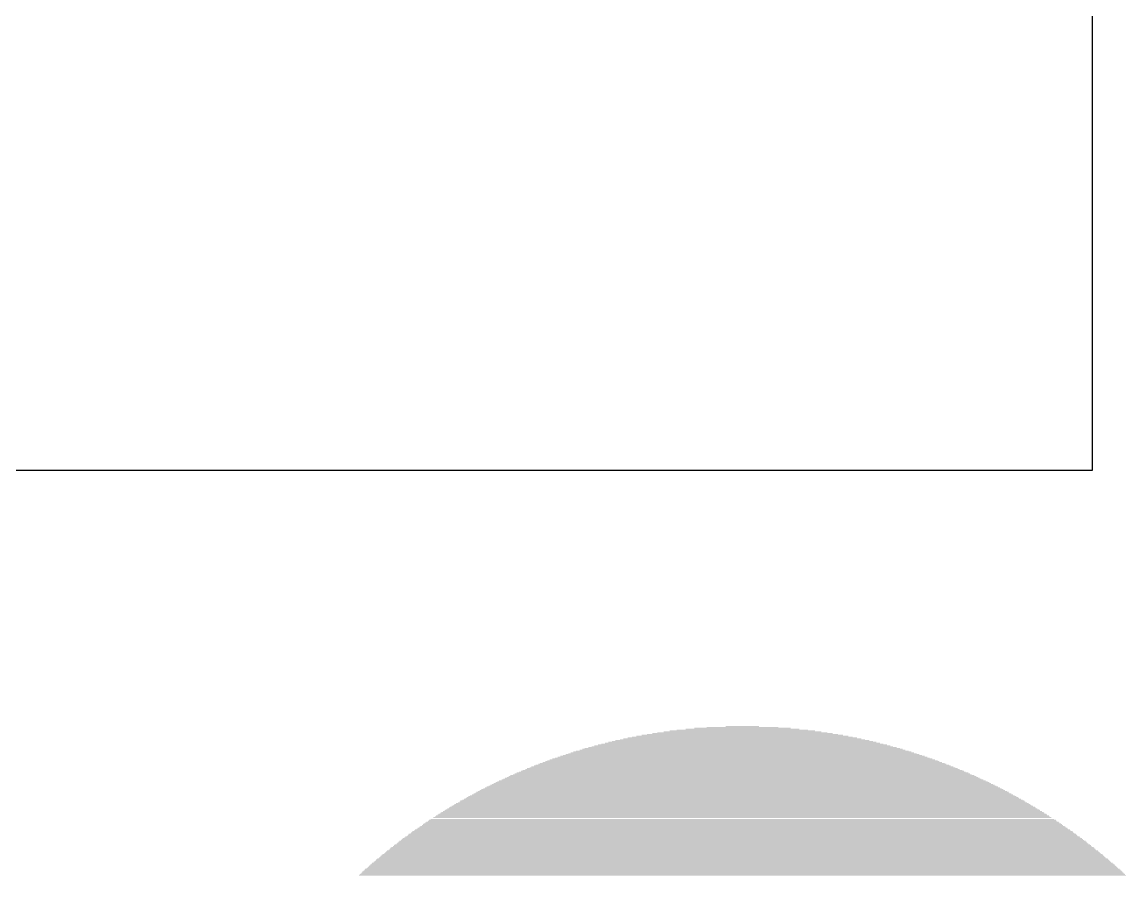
# Model space of a CAD drawing. Extents: x -0.79 to 6.6, y -0.46 to 8.18.
# Drawn here: x 4.8856 to 5.1377, y 0.9026 to 1.0974 of the extents above; entities that cross this region are included whole.
import ezdxf

# ---------------------------------------------------------------- set-up
doc = ezdxf.new("R2010")
doc.units = 0
doc.layers.add('21', color=253, linetype='CONTINUOUS')

# ---------------------------------------------------------------- blocks, each defined once
blk = doc.blocks.new('RECT')
blk.add_solid([(-0.5, -0.5), (0.5, -0.5), (-0.5, 0.5), (0.5, 0.5)])

msp = doc.modelspace()

# ---------------------------------------------------------------- linework, layer by layer
at = {"layer": '21'}
for p, q in [((5.13, 2.465), (5.13, 0.995)), ((5.13, 0.995), (2.81, 0.995))]:
    msp.add_line(p, q, dxfattribs=at)

# ---------------------------------------------------------------- block references
at = {"layer": '21', "yscale": 0.0002}
for p, xscale in [((5.0501, 0.93535), 0.036), ((5.0501, 0.93555), 0.0332), ((5.0501, 0.93575), 0.03), ((5.0501, 0.93595), 0.026), ((5.0501, 0.93615), 0.022), ((5.0501, 0.93635), 0.0164), ((5.0501, 0.93655), 0.0076), ((5.0501, 0.93295), 0.0612), ((5.0501, 0.93315), 0.0596), ((5.0501, 0.93335), 0.058), ((5.0501, 0.93355), 0.056), ((5.0501, 0.93375), 0.0544), ((5.0501, 0.93395), 0.0524), ((5.0501, 0.93415), 0.0504), ((5.0501, 0.93435), 0.0484), ((5.0501, 0.93455), 0.046), ((5.0501, 0.93475), 0.0436), ((5.0501, 0.93495), 0.0412), ((5.0501, 0.93515), 0.0388), ((5.0501, 0.93035), 0.0796), ((5.0501, 0.93055), 0.0784), ((5.0501, 0.93075), 0.0772), ((5.0501, 0.93095), 0.076), ((5.0501, 0.93115), 0.0744), ((5.0501, 0.93135), 0.0732), ((5.0501, 0.93155), 0.072), ((5.0501, 0.93175), 0.0704), ((5.0501, 0.93195), 0.0688), ((5.0501, 0.93215), 0.0676), ((5.0501, 0.93235), 0.066), ((5.0501, 0.93255), 0.0644), ((5.0501, 0.93275), 0.0628), ((5.0501, 0.92795), 0.0932), ((5.0501, 0.92815), 0.0924), ((5.0501, 0.92835), 0.0912), ((5.0501, 0.92855), 0.09), ((5.0501, 0.92875), 0.0892), ((5.0501, 0.92895), 0.088), ((5.0501, 0.92915), 0.0868), ((5.0501, 0.92935), 0.0856), ((5.0501, 0.92955), 0.0844), ((5.0501, 0.92975), 0.0832), ((5.0501, 0.92995), 0.082), ((5.0501, 0.93015), 0.0808), ((5.0501, 0.92535), 0.106), ((5.0501, 0.92555), 0.1048), ((5.0501, 0.92575), 0.104), ((5.0501, 0.92595), 0.1032), ((5.0501, 0.92615), 0.102), ((5.0501, 0.92635), 0.1012), ((5.0501, 0.92655), 0.1004), ((5.0501, 0.92675), 0.0992), ((5.0501, 0.92695), 0.0984), ((5.0501, 0.92715), 0.0972), ((5.0501, 0.92735), 0.0964), ((5.0501, 0.92755), 0.0952), ((5.0501, 0.92775), 0.0944), ((5.0501, 0.92275), 0.1168), ((5.0501, 0.92295), 0.116), ((5.0501, 0.92315), 0.1152), ((5.0501, 0.92335), 0.1144), ((5.0501, 0.92355), 0.1136), ((5.0501, 0.92375), 0.1128), ((5.0501, 0.92395), 0.112), ((5.0501, 0.92415), 0.1112), ((5.0501, 0.92435), 0.11), ((5.0501, 0.92455), 0.1092), ((5.0501, 0.92475), 0.1084), ((5.0501, 0.92495), 0.1076), ((5.0501, 0.92515), 0.1068), ((5.0501, 0.92035), 0.126), ((5.0501, 0.92055), 0.1252), ((5.0501, 0.92075), 0.1244), ((5.0501, 0.92095), 0.1236), ((5.0501, 0.92115), 0.1228), ((5.0501, 0.92135), 0.122), ((5.0501, 0.92155), 0.1216), ((5.0501, 0.92175), 0.1208), ((5.0501, 0.92195), 0.12), ((5.0501, 0.92215), 0.1192), ((5.0501, 0.92235), 0.1184), ((5.0501, 0.92255), 0.1176), ((5.0501, 0.91775), 0.1348), ((5.0501, 0.91795), 0.134), ((5.0501, 0.91815), 0.1336), ((5.0501, 0.91835), 0.1328), ((5.0501, 0.91855), 0.132), ((5.0501, 0.91875), 0.1316), ((5.0501, 0.91895), 0.1308), ((5.0501, 0.91915), 0.13), ((5.0501, 0.91935), 0.1292), ((5.0501, 0.91955), 0.1288), ((5.0501, 0.91975), 0.128), ((5.0501, 0.91995), 0.1272), ((5.0501, 0.92015), 0.1264), ((5.0501, 0.91535), 0.1424), ((5.0501, 0.91575), 0.1412), ((5.0501, 0.91595), 0.1404), ((5.0501, 0.91615), 0.14), ((5.0501, 0.91635), 0.1392), ((5.0501, 0.91655), 0.1388), ((5.0501, 0.91675), 0.138), ((5.0501, 0.91695), 0.1376), ((5.0501, 0.91715), 0.1368), ((5.0501, 0.91735), 0.136), ((5.0501, 0.91755), 0.1356), ((5.0501, 0.91275), 0.15), ((5.0501, 0.91295), 0.1496), ((5.0501, 0.91315), 0.1488), ((5.0501, 0.91335), 0.1484), ((5.0501, 0.91355), 0.1476), ((5.0501, 0.91375), 0.1472), ((5.0501, 0.91395), 0.1464), ((5.0501, 0.91415), 0.146), ((5.0501, 0.91435), 0.1456), ((5.0501, 0.91455), 0.1448), ((5.0501, 0.91475), 0.1444), ((5.0501, 0.91495), 0.1436), ((5.0501, 0.91515), 0.1432), ((5.0501, 0.91015), 0.1572), ((5.0501, 0.91035), 0.1568), ((5.0501, 0.91055), 0.156), ((5.0501, 0.91075), 0.1556), ((5.0501, 0.91095), 0.1552), ((5.0501, 0.91115), 0.1544), ((5.0501, 0.91135), 0.154), ((5.0501, 0.91155), 0.1532), ((5.0501, 0.91175), 0.1528), ((5.0501, 0.91195), 0.1524), ((5.0501, 0.91215), 0.1516), ((5.0501, 0.91235), 0.1512), ((5.0501, 0.91255), 0.1508), ((5.0501, 0.90775), 0.1632), ((5.0501, 0.90795), 0.1628), ((5.0501, 0.90815), 0.1624), ((5.0501, 0.90835), 0.1616), ((5.0501, 0.90855), 0.1612), ((5.0501, 0.90875), 0.1608), ((5.0501, 0.90895), 0.1604), ((5.0501, 0.90915), 0.1596), ((5.0501, 0.90935), 0.1592), ((5.0501, 0.90955), 0.1588), ((5.0501, 0.90975), 0.158), ((5.0501, 0.90995), 0.1576), ((5.0501, 0.90515), 0.1696), ((5.0501, 0.90535), 0.1692), ((5.0501, 0.90555), 0.1684), ((5.0501, 0.90575), 0.168), ((5.0501, 0.90595), 0.1676), ((5.0501, 0.90615), 0.1672), ((5.0501, 0.90635), 0.1668), ((5.0501, 0.90655), 0.166), ((5.0501, 0.90675), 0.1656), ((5.0501, 0.90695), 0.1652), ((5.0501, 0.90715), 0.1648), ((5.0501, 0.90735), 0.1644), ((5.0501, 0.90755), 0.1636), ((5.0501, 0.90275), 0.1748), ((5.0501, 0.90295), 0.1744), ((5.0501, 0.90315), 0.174), ((5.0501, 0.90335), 0.1736), ((5.0501, 0.90355), 0.1732), ((5.0501, 0.90375), 0.1728), ((5.0501, 0.90395), 0.1724), ((5.0501, 0.90415), 0.1716), ((5.0501, 0.90435), 0.1712), ((5.0501, 0.90455), 0.1708), ((5.0501, 0.90475), 0.1704), ((5.0501, 0.90495), 0.17), ((5.0501, 0.90255), 0.1752)]:
    msp.add_blockref('RECT', p, dxfattribs=dict(at, xscale=xscale))

doc.saveas('drawing.dxf')
